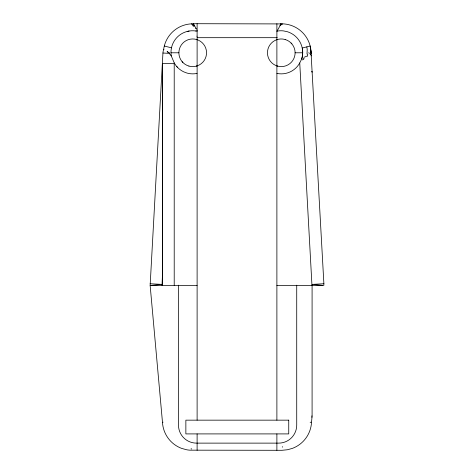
<?xml version="1.0" encoding="UTF-8"?>
<svg xmlns="http://www.w3.org/2000/svg" width="474" height="474" viewBox="0 0 474 474"><rect width="100%" height="100%" fill="white"/><g stroke="black" fill="none" stroke-linecap="round" stroke-linejoin="round"><path stroke-width="0.71" d="M162.363 63.38L162.363 285.354L162.363 63.392L174.213 63.712L174.213 285.354M280.365 23.919L193.635 23.7A11.88 11.88 0 0 0 191.816 23.842M150.507 285.425L150.145 285.461L162.475 422.221A29.477 29.477 0 0 0 181.631 448.392L186.614 449.761A29.453 29.453 0 0 0 189.772 450.164L281.971 450.3L287.386 449.761L292.369 448.392A29.465 29.465 0 0 0 311.525 422.221L312.088 416.119L312.088 285.117M276.935 31.166L277.035 31.13A21.638 21.638 -49.7 0 1 283.369 30.887L287.333 31.705A21.727 21.721 -52.5 0 1 302.228 48.034A21.881 21.875 -51.1 0 1 302.59 50.392A21.774 21.774 0 0 1 302.69 52.786L302.613 54.309M280.804 24.944L282.012 23.824A29.477 29.477 0 0 1 310.938 50.363L311.027 51.393A29.441 29.441 0 0 1 311.092 53.473L310.168 46.008L302.234 48.034A21.751 21.751 -51.9 0 1 302.59 50.392A21.691 21.691 -47 0 1 302.69 52.786L302.685 52.975A21.614 21.614 0 0 1 301.713 58.918L299.746 62.947L311.963 285.354M191.863 23.836A29.477 29.477 0 0 0 163.607 49.711A11.85 11.85 0 0 0 162.938 53.017L150.139 285.354L197.113 285.354M162.363 277.012L162.037 285.354M174.213 63.712L174.254 62.947L171.28 55.926A21.68 21.674 0 0 1 171.475 47.844A21.608 21.603 -15.8 0 1 195.715 30.976M307.01 54.048L307.176 50.463A13.87 12.857 76.3 0 0 307.146 48.899L306.808 46.861M277.071 31.118L280.051 25.691M310.843 54.172L310.18 54.735M303.929 57.354L306.939 56.098M197.113 65.892L196.526 66.076M276.887 39.674L277.474 39.496M187.2 31.444L189.108 31.047M197.012 73.423L196.953 73.434A21.075 21.075 0 0 1 186.94 73.055L183.752 71.858A21.075 21.075 0 0 1 174.473 63.344L174.254 62.947M151.342 285.354L161.948 284.4L150.116 283.742M310.683 53.041L310.974 52.839M311.08 53.361L323.884 283.742L312.052 284.4L322.658 285.354M311.59 71.42L312.082 71.402L312.088 72.297M197.225 37.683L277.237 37.683M170.996 52.786L178.894 52.786M295.106 52.786L302.69 52.786M276.887 285.354L323.849 285.354L323.884 283.742M311.673 416.054L312.088 416.054M162.949 53.017L169.313 53.372M311.679 417.079L312.04 417.108M195.661 30.982L197.113 31.243M276.946 73.411L277.047 73.434A21.075 21.075 0 0 0 299.746 62.947M164.3 46.008L171.481 47.838M196.509 39.49L197.113 39.674M277.491 66.082L276.905 65.898M167.251 51.808L168.246 52.383M194.085 25.377L194.275 25.543A8.461 5.676 -49 0 1 194.5 25.892M193.125 24.731L192.817 24.452M291.113 43.063L291.824 43.839M182.887 62.509L182.176 61.727M177.732 67.604L176.642 66.419M171.28 55.926L169.621 53.888A5.812 5.552 -54.8 0 1 169.248 53.414M194.553 25.845L195.809 27.93M197.113 30.597L196.734 29.85M195.946 28.203L196.206 28.76M310.79 50.44L310.458 47.72M311.033 51.796L310.974 51.316A7.673 7.643 80.8 0 0 310.843 50.582M311.074 52.383L311.086 52.715M296.724 285.188L296.724 425.107A18.018 18.018 0 0 1 278.706 443.125L196.491 443.125A18.018 18.018 0 0 1 178.473 425.107L178.473 285.188M280.365 25.395L280.365 23.706A11.85 11.85 0 0 1 282.083 23.824M276.887 23.7L276.887 420.16M276.887 433.906L276.887 450.3M197.113 23.7L197.113 420.16M197.113 433.906L197.113 450.3M193.635 23.7L193.635 25.086M302.631 54.119A21.638 21.632 0 0 1 301.707 58.936M302.489 59.961A7.625 4.592 -43.8 0 1 304.219 58.681M308.787 52.655A11.524 3.306 33.9 0 1 309.415 53.532M310.583 54.682A12.336 2.933 -2 0 1 311.353 55.914M302.927 58.983A11.814 0.883 -23.4 0 1 303.544 58.729M307.745 54.072A26.686 21.454 -81.6 0 1 307.519 56.246M280.004 25.655A6.464 4.337 35.4 0 1 280.27 25.323M280.507 25.11A5.741 1.333 -26.9 0 1 280.14 25.454M167.843 52.039A11.684 2.269 37.2 0 1 167.126 51.305M192.699 25.845A11.417 2.003 75.1 0 1 192.722 24.583M168.477 52.27A3.277 2.749 86.6 0 1 169.591 52.999M191.65 24.067A11.844 2.026 79.3 0 1 191.875 24.287M163.672 49.699A11.773 1.025 12.8 0 1 163.992 49.628M282.06 24.079A11.838 1.523 -85.4 0 1 282.214 24.5M194.435 25.069A3.081 0.64 21.5 0 1 194.014 24.838M193.836 24.944A3.756 2.364 -19.5 0 1 194.227 25.306M311.394 53.432A8.271 1.955 45.6 0 1 311.145 53.432M168.252 52.253A6.962 4.07 59.8 0 1 168.436 52.365M281.029 24.849A6.974 1.345 -31 0 1 280.964 24.932M162.618 422.571A11.838 1.849 -11.5 0 1 163.038 422.133M191.295 449.133A11.619 2.506 -79.7 0 1 191.164 448.416M282.676 447.142A11.714 2.88 62.4 0 1 282.279 446.68M311.11 422.156A11.838 1.505 6.5 0 1 310.15 422.346M193.89 26.769A12.893 2.785 57.5 0 1 193.558 25.578M195.845 28.339A13.628 2.376 71.5 0 1 195.975 28.612M196.906 36.137A17.627 17.627 0 0 1 197.113 36.19M288.743 420.16L185.861 420.16L185.861 433.906L288.743 433.906L288.743 420.16M285.141 39.508L285.075 39.49A13.823 13.823 0 0 0 267.709 55.422A13.823 13.823 0 0 0 289.774 63.694A13.823 13.823 0 0 0 287.161 40.272L285.141 39.508M188.925 66.082L186.839 65.294A13.823 13.823 0 0 1 184.22 41.878A13.823 13.823 0 0 1 206.291 50.149A13.823 13.823 0 0 1 188.925 66.082"/></g></svg>
